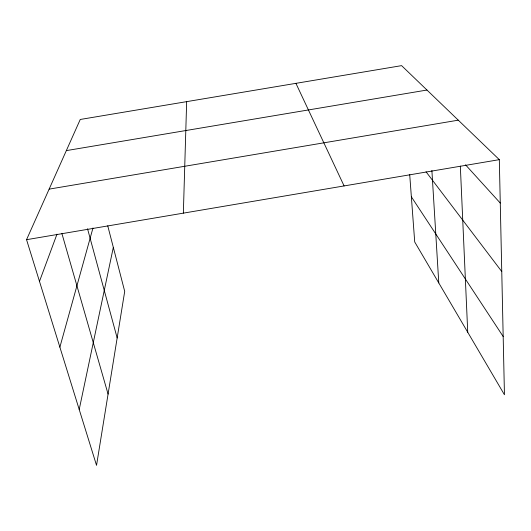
<?xml version="1.0" encoding="UTF-8"?>
<svg xmlns="http://www.w3.org/2000/svg" width="531" height="531" viewBox="0 0 531 531"><rect width="100%" height="100%" fill="white"/><g stroke="black" fill="none" stroke-linecap="round" stroke-linejoin="round"><path stroke-width="0.8" d="M183.354 213.143L186.66 101.647M79.212 409.494L113.322 247.373M59.877 347.148L92.985 227.965M39.48 281.377L56.99 234.164M107.74 225.788L124.705 291.386L96.536 465.362L26.55 239.687L80.247 119.468L401.602 65.638L499.319 159.652L504.45 394.759L414.718 241.977L409.713 174.666M66.335 150.612L426.957 90.038M49.131 189.129L458.28 120.172M26.55 239.687L499.319 159.652M465.514 164.809L500.262 203.054M426.041 171.779L501.762 271.547M411.359 196.809L503.176 336.515M295.92 83.34L344.095 185.93M61.908 233.547L108.072 394.102M87.535 228.755L117.165 337.975M431.889 170.464L438.779 282.95M460.331 166.103L467.738 332.253"/></g></svg>
